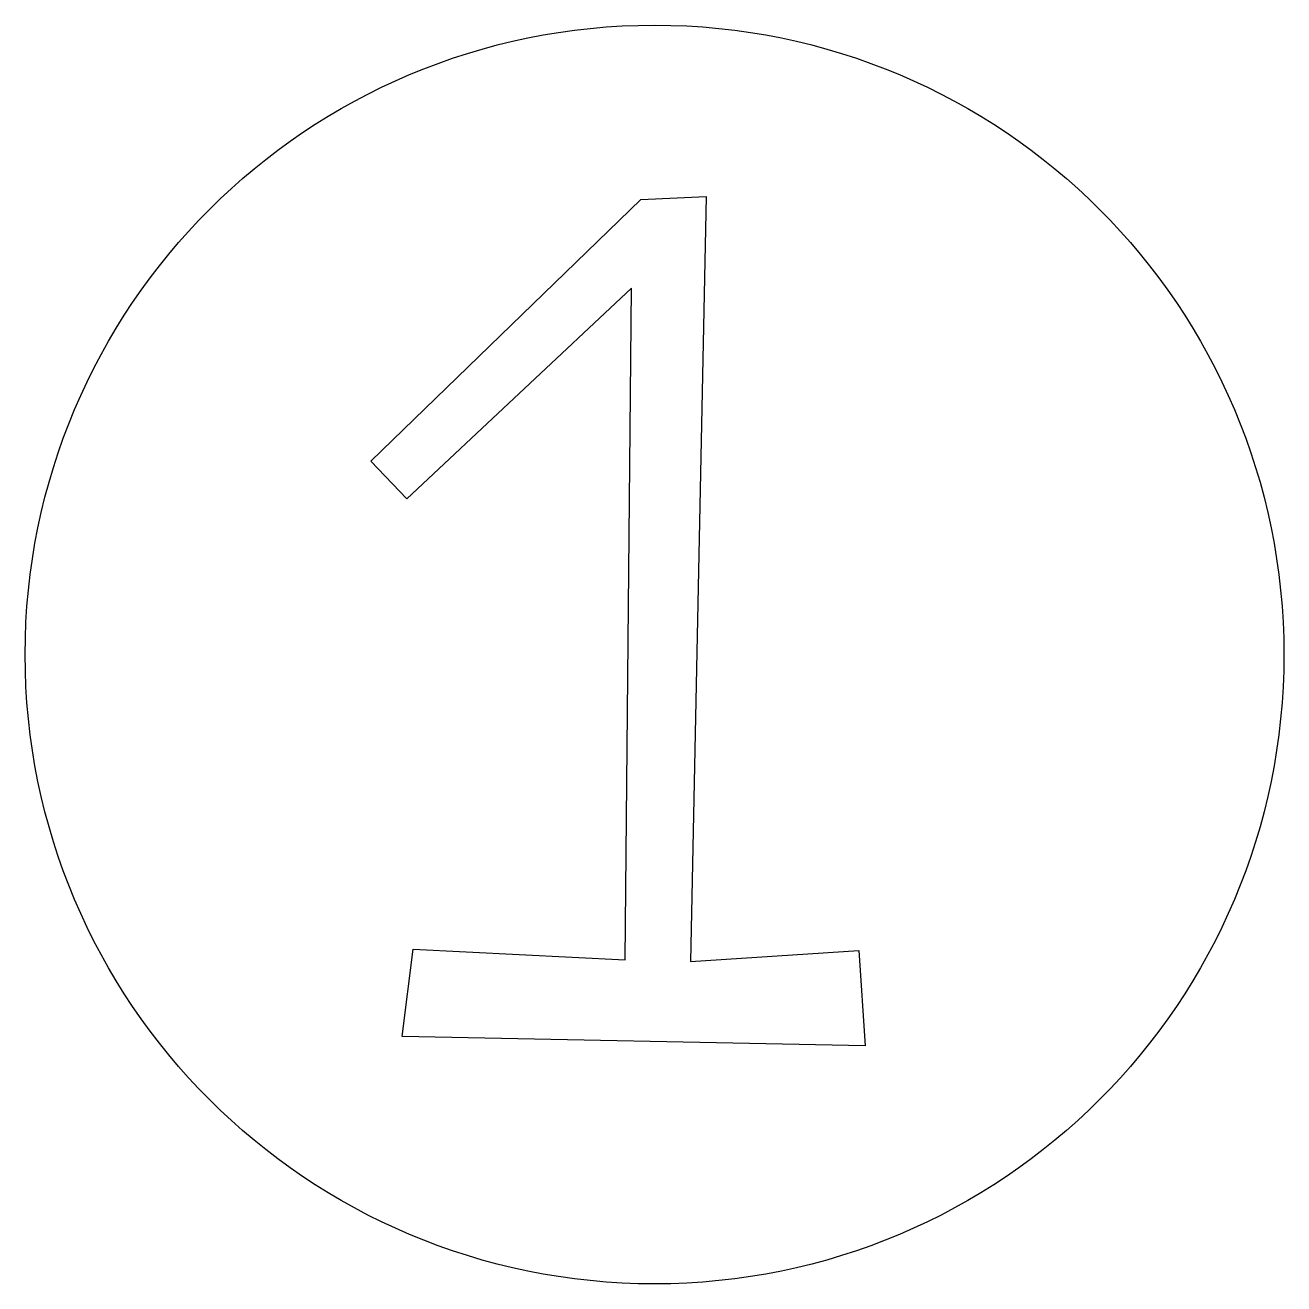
# Model space of a CAD drawing. Header units: metres. Extents: x 2205.4 to 2218, y 1356.6 to 1369.3.
import ezdxf

# ---------------------------------------------------------------- set-up
doc = ezdxf.new("R2010")
doc.units = ezdxf.units.M

msp = doc.modelspace()

# ---------------------------------------------------------------- linework, layer by layer
for p, q in [((2208.835, 1364.906), (2211.544, 1367.535)), ((2211.544, 1367.535), (2212.201, 1367.566)), ((2212.201, 1367.566), (2212.045, 1359.883)), ((2211.45, 1366.643), (2209.195, 1364.53)), ((2211.387, 1359.899), (2211.45, 1366.643)), ((2209.195, 1364.53), (2208.835, 1364.906)), ((2209.148, 1359.132), (2209.258, 1360.008)), ((2209.258, 1360.008), (2211.387, 1359.899)), ((2212.045, 1359.883), (2213.735, 1359.993)), ((2213.735, 1359.993), (2213.798, 1359.038)), ((2213.798, 1359.038), (2209.148, 1359.132))]:
    msp.add_line(p, q)
msp.add_circle((2211.682, 1362.966), 6.319)

doc.saveas('drawing.dxf')
